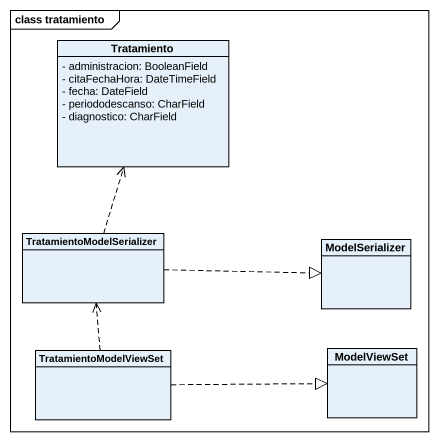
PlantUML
@startuml
mainframe class tratamiento
hide circle
hide empty members
skinparam classAttributeIconSize 0
class Tratamiento {
  - administracion: BooleanField
  - citaFechaHora: DateTimeField
  - fecha: DateField
  - periododescanso: CharField
  - diagnostico: CharField
}
class TratamientoModelSerializer
class ModelSerializer
class TratamientoModelViewSet
class ModelViewSet
TratamientoModelSerializer .up.> Tratamiento
TratamientoModelSerializer .right.|> ModelSerializer
TratamientoModelViewSet .up.> TratamientoModelSerializer
TratamientoModelViewSet .right.|> ModelViewSet
@enduml
